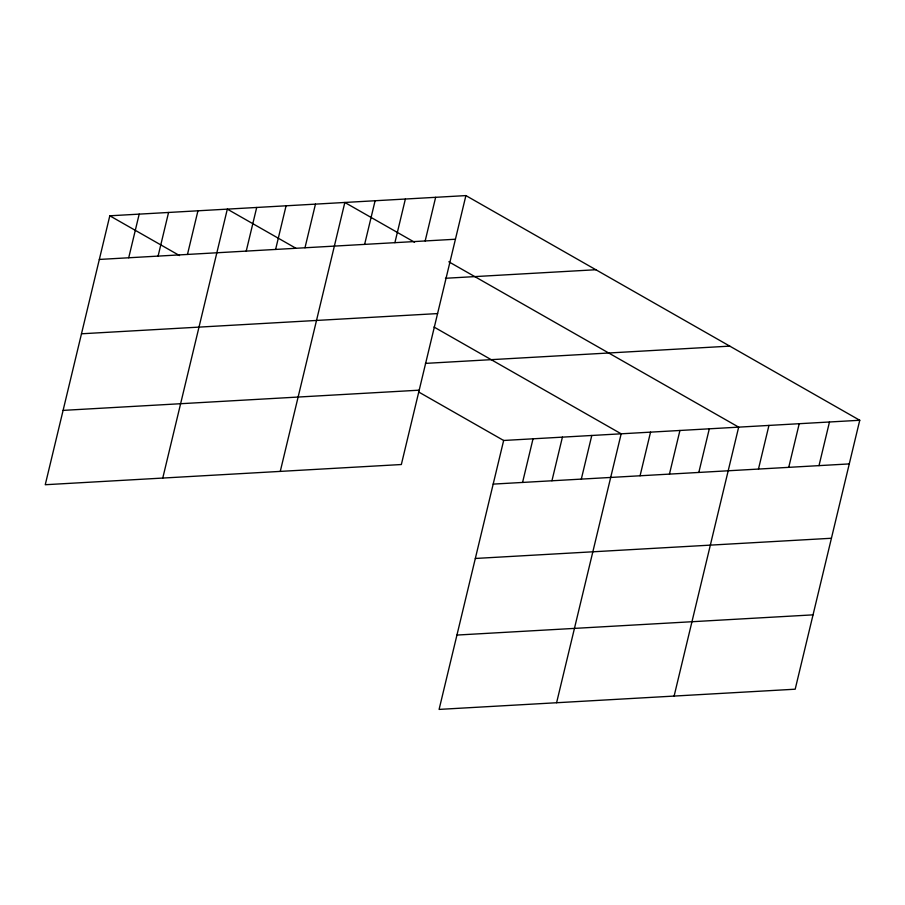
<?xml version="1.0" encoding="UTF-8"?>
<svg xmlns="http://www.w3.org/2000/svg" width="905" height="905" viewBox="0 0 905 905"><rect width="100%" height="100%" fill="white"/><g stroke="black" fill="none" stroke-linecap="round" stroke-linejoin="round"><path stroke-width="1.36" d="M465.905 195.593L109.81 215.797L45.25 484.729L401.345 464.525L465.905 195.593L859.75 420.271L795.19 689.203L439.095 709.407L503.655 440.475L859.75 420.271M128.714 257.767L139.189 214.134M158.092 256.104L168.568 212.471M187.471 254.441L197.946 210.797M162.764 478.066L227.325 209.134L295.856 248.23M246.228 251.104L256.703 207.471M275.606 249.441L286.082 205.797M304.985 247.766L315.46 204.134M280.267 471.392L344.839 202.471L414.547 242.235M364.625 244.384L375.1 200.752M394.897 242.664L405.372 199.032M425.169 240.956L435.644 197.313M522.558 482.444L533.034 438.812M551.937 480.781L562.412 437.138M581.315 479.107L591.791 435.475M556.598 702.733L621.169 433.812L433.981 327.022M640.073 475.781L650.548 432.138M669.451 474.107L679.927 430.475M698.818 472.444L709.305 428.812M674.112 696.069L738.672 427.137L448.812 261.783M758.469 469.062L768.945 425.418M788.741 467.342L799.217 423.71M819.002 465.623L829.478 421.99M99.335 259.441L455.43 239.237M445.43 278.276L595.875 269.735M81.484 333.787L437.579 313.583M425.452 363.391L729.781 346.129M63.101 410.384L419.196 390.179M493.18 484.107L849.275 463.914M475.329 558.464L831.424 538.26M456.946 635.061L813.029 614.857M109.81 215.797L179.529 255.572M418.585 391.944L503.655 440.475"/></g></svg>
